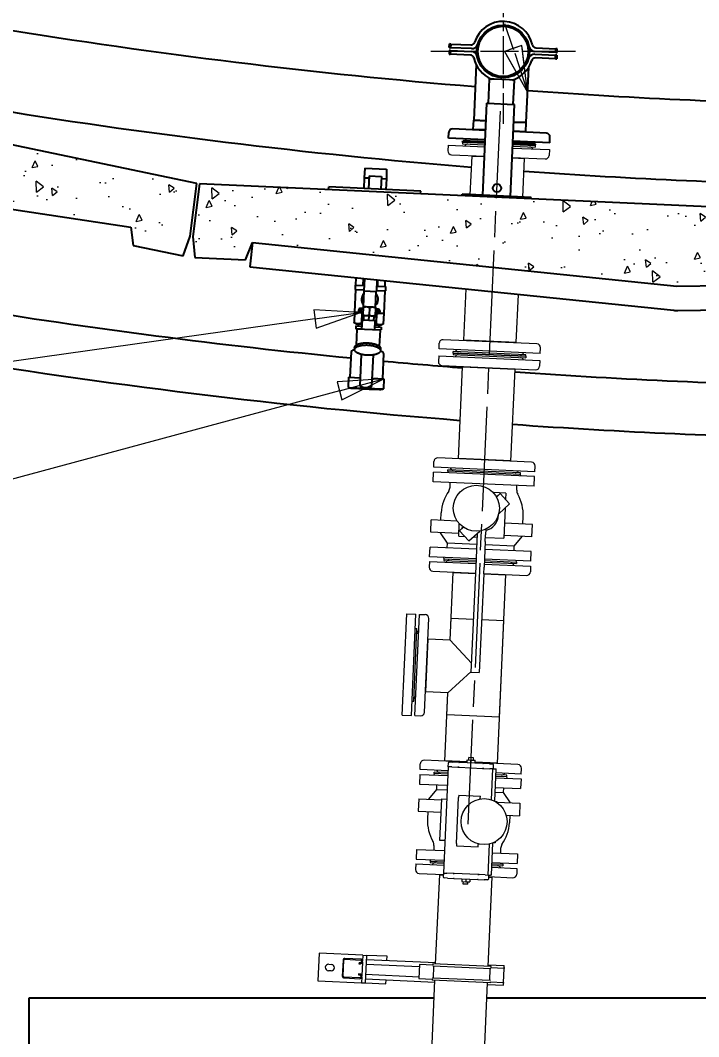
# Model space of a CAD drawing. Header units: millimetres. Extents: x -4172 to 126100, y -2 to 142133.
# Drawn here: x 84273 to 87956, y 9769 to 15286 of the extents above; entities that cross this region are included whole.
import ezdxf

# ---------------------------------------------------------------- set-up
doc = ezdxf.new("R2010")
doc.units = ezdxf.units.MM
doc.header["$LTSCALE"] = 100
doc.linetypes.add('CHAIN', pattern=[0.3543, 0.2362, -0.0295, 0.0591, -0.0295])
for name, color, linetype, lineweight in [('Center Mark', 7, 'Continuous', 18), ('Centerline', 7, 'Continuous', 18), ('Hatch', 7, 'Continuous', 18), ('Symbol', 7, 'Continuous', 18), ('Visible', 7, 'Continuous', 25)]:
    doc.layers.add(name, color=color, linetype=linetype, lineweight=lineweight)
doc.layers.add('P_Biomass (BM)', color=150, linetype='Continuous', lineweight=18, true_color=0x007fff)
doc.styles.add('Note Text', font='arial.ttf')
pattern_1 = [(95.27593, (0, 0), (295.7124, 250.5689), [40.3746, -444.1203]), (40.27593, (0, 0), (-340.2629, 231.8734), [32.2997, -355.2963]), (145.7274, (24.64, 20.88), (-44.5504, 482.4423), [34.3131, -377.4442]), (91.46013, (-76.5, 75.76), (467.5982, 345.501), [60.562, -666.1805]), (141.9116, (-37.53, 104.56), (-18.5184, 726.5064), [51.4697, -566.1666]), (36.4601, (-76.5, 75.76), (-18.5184, 726.5064), [48.4495, -532.9444]), (66.27593, (-19.5, 95.07), (380.1141, 75.7883), [40.3746, -444.1203]), (11.27593, (-19.5, 95.07), (-185.1861, 367.7638), [32.2997, -355.2963]), (116.7274, (12.2, 101.4), (194.928, 443.552), [34.3131, -377.4442]), (82.77593, (0, 0), (-122.7202, 130.75698), [0, -350.98965, 0, -360.67955, 0, -356.6421]), (52.77593, (0, 0), (-51.2008, 250.02995), [0, -205.64117, 0, -342.91473, 0, -135.92774]), (12.77593, (-84.48, -85.3), (210.84817, 195.63433), [0, -134.5819, 0, -419.8956, 0, -557.16915]), (2.77593, (-122.36, -123.54), (182.6326, 260.9809), [0, -174.9565, 0, -278.85374, 0, -395.67085])]

# ---------------------------------------------------------------- blocks, each defined once
blk = doc.blocks.new('Balloon15')
at = {"layer": 'Symbol'}
for p, q in [((862.471, 133.398), (859.928, 133.229)), ((859.928, 133.229), (860.188, 132.263)), ((860.058, 132.746), (862.471, 133.398)), ((860.188, 132.263), (862.471, 133.398)), ((860.058, 132.746), (835.667, 126.162))]:
    blk.add_line(p, q, dxfattribs=at)
at = {"layer": 'Symbol', "flags": 128}
blk.add_lwpolyline([(860.188, 132.263), (862.471, 133.398), (859.928, 133.229), (860.188, 132.263)], dxfattribs=at)
at = {"layer": 'Symbol'}
blk.add_solid([(860.188, 132.263), (862.471, 133.398), (859.928, 133.229), (860.188, 132.263)], dxfattribs=at)
blk = doc.blocks.new('Balloon16')
at = {"layer": 'Symbol'}
for p, q in [((861.201, 136.996), (858.656, 137.143)), ((858.656, 137.143), (858.795, 136.153)), ((858.726, 136.648), (861.201, 136.996)), ((858.795, 136.153), (861.201, 136.996)), ((858.726, 136.648), (805.574, 129.178))]:
    blk.add_line(p, q, dxfattribs=at)
at = {"layer": 'Symbol', "flags": 128}
blk.add_lwpolyline([(858.795, 136.153), (861.201, 136.996), (858.656, 137.143), (858.795, 136.153)], dxfattribs=at)
at = {"layer": 'Symbol'}
blk.add_solid([(858.795, 136.153), (861.201, 136.996), (858.656, 137.143), (858.795, 136.153)], dxfattribs=at)
blk = doc.blocks.new('Balloon52')
at = {"layer": 'Symbol'}
for p, q in [((868.842, 153.27), (861.863, 174.324)), ((869.485, 151.328), (869.042, 152.667)), ((869.96, 151.485), (869.306, 151.268)), ((869.485, 151.328), (869.505, 151.268)), ((869.987, 151.268), (869.96, 151.485)), ((869.069, 151.068), (870.272, 148.955)), ((869.571, 151.068), (870.272, 148.955)), ((870.272, 148.955), (870.011, 151.068))]:
    blk.add_line(p, q, dxfattribs=at)
at = {"layer": 'Symbol', "flags": 128}
blk.add_lwpolyline([(869.011, 151.17), (870.272, 148.955), (869.96, 151.485), (869.011, 151.17)], dxfattribs=at)
at = {"layer": 'Symbol'}
blk.add_circle((860.686, 177.876), 3.75, dxfattribs=at)
blk.add_solid([(869.011, 151.17), (870.272, 148.955), (869.96, 151.485), (869.011, 151.17)], dxfattribs=at)
at = {"layer": 'Symbol', "insert": (860.686, 177.897), "char_height": 2.5, "attachment_point": 5, "style": 'Note Text'}
blk.add_mtext('6', dxfattribs=at)

msp = doc.modelspace()

# ---------------------------------------------------------------- hatches: boundary and pattern name
at = {"layer": 'Hatch'}
h = msp.add_hatch(dxfattribs=at)
h.set_pattern_fill('ANSI31', color=256, scale=2540, angle=105.27618, style=0)
h.set_pattern_definition([(150.27618, (0, 0), (-157.4228, -275.7251), [])])
edge = h.paths.add_edge_path()
edge.add_ellipse((86894.15, 15116.82), major_axis=(-142.73, 6.43), ratio=1, start_angle=0, end_angle=360)
edge = h.paths.add_edge_path(flags=0)
edge.add_ellipse((86894.15, 15116.82), major_axis=(-136.24, 6.14), ratio=1, start_angle=0, end_angle=360)
h = msp.add_hatch(dxfattribs=at)
h.set_pattern_fill('AR-CONC', color=256, scale=53.832768, angle=45.27593, style=0)
h.set_pattern_definition(pattern_1)
h.paths.add_polyline_path([(81464.08, 14808.44), (81464.08, 15187.72), (85230.94, 14399.92), (85194.8, 14113.75), (85156.11, 14006.91), (84886.06, 14063.39), (84873.45, 14163.08), (82582.45, 14506.86)])
h = msp.add_hatch(dxfattribs=at)
h.set_pattern_fill('AR-CONC', color=256, scale=53.832768, angle=45.27593, style=0)
h.set_pattern_definition(pattern_1)
h.paths.add_polyline_path([(87837.76, 13843.24), (90154.23, 13871.45), (90182.67, 13775.07), (90458.29, 13762.64), (90479.33, 13874.31), (90469.09, 14162.56), (85245.82, 14398.04), (85209.69, 14111.87), (85220.6, 13998.77), (85496.22, 13986.34), (85533.21, 14079.77)])

# ---------------------------------------------------------------- linework, layer by layer
at = {"layer": 'Center Mark', "linetype": 'CHAIN', "ltscale": 8.731213}
for p, q in [((86894.15, 15509.7), (86894.15, 14723.95)), ((87287.03, 15116.82), (86501.28, 15116.82))]:
    msp.add_line(p, q, dxfattribs=at)
at = {"layer": 'Centerline', "linetype": 'CHAIN', "ltscale": 23.990969}
msp.add_line((86705.12, 10923.74), (86879.52, 14792.15), dxfattribs=at)
at = {"layer": 'P_Biomass (BM)'}
for p, q in [((86674.22, 14623.73), (86673.83, 14614.98)), ((86674.22, 14623.73), (86796.6, 14618.21)), ((86595.96, 14608.48), (86594.55, 14577.27)), ((86595.96, 14608.48), (86795.76, 14599.48)), ((86673.83, 14614.98), (86796.21, 14609.47)), ((86945.6, 14592.72), (87145.4, 14583.71)), ((86946.05, 14602.71), (87068.43, 14597.19)), ((86946.45, 14611.45), (87068.82, 14605.94)), ((87068.82, 14605.94), (87068.43, 14597.19)), ((87145.4, 14583.71), (87143.99, 14552.5)), ((86613.63, 14556.39), (86793.45, 14548.28)), ((86716.08, 14339.3), (86725.53, 14548.84)), ((86725.64, 14551.34), (86725.53, 14548.84)), ((86725.53, 14548.84), (86793.34, 14545.78)), ((86793.34, 14545.78), (86725.53, 14548.84)), ((86943.18, 14539.03), (87010.99, 14535.97)), ((87010.99, 14535.97), (86943.18, 14539.03)), ((86943.3, 14541.52), (87123.11, 14533.42)), ((87001.54, 14326.43), (87010.99, 14535.97)), ((87011.1, 14538.47), (87010.99, 14535.97)), ((86680.49, 13549.85), (86693.01, 13827.54)), ((86965.95, 13536.98), (86977.73, 13798.32)), ((86546.08, 13502.11), (86547.49, 13533.33)), ((87077.85, 13529.44), (86568.37, 13552.41)), ((86680.38, 13547.36), (86680.49, 13549.85)), ((86965.95, 13536.98), (86680.49, 13549.85)), ((86965.95, 13536.98), (86680.49, 13549.85)), ((86965.84, 13534.49), (86965.95, 13536.98)), ((86544.39, 13464.65), (86542.98, 13433.43)), ((86544.39, 13464.65), (87093.83, 13439.88)), ((87095.52, 13477.34), (86546.08, 13502.11)), ((86622.66, 13479.89), (86622.26, 13471.15)), ((86622.26, 13471.15), (87016.86, 13453.36)), ((86622.66, 13479.89), (86623.05, 13488.63)), ((87017.26, 13462.1), (86622.66, 13479.89)), ((86622.66, 13479.89), (87017.26, 13462.1)), ((87017.65, 13470.84), (86623.05, 13488.63)), ((87017.26, 13462.1), (87016.86, 13453.36)), ((87017.26, 13462.1), (87017.65, 13470.84)), ((87095.52, 13477.34), (87096.93, 13508.56)), ((86562.06, 13412.55), (87071.55, 13389.58)), ((86651.44, 12905.51), (86673.96, 13405)), ((86674.08, 13407.5), (86673.96, 13405)), ((86673.96, 13405), (86959.42, 13392.13)), ((86959.42, 13392.13), (86673.96, 13405)), ((87093.83, 13439.88), (87092.43, 13408.66)), ((86936.9, 12892.64), (86959.42, 13392.13)), ((86959.54, 13394.63), (86959.42, 13392.13)), ((87048.92, 12887.59), (86539.43, 12910.56)), ((86651.44, 12905.51), (86651.56, 12908.01)), ((86937.02, 12895.14), (86651.56, 12908.01)), ((86517.15, 12860.26), (86518.55, 12891.48)), ((87066.59, 12835.49), (86517.15, 12860.26)), ((86936.9, 12892.64), (86937.02, 12895.14)), ((87066.59, 12835.49), (87067.99, 12866.71)), ((86513.6, 12781.59), (86515.96, 12834.04)), ((87065.41, 12809.27), (86515.96, 12834.04)), ((86596.22, 12837.93), (86591.56, 12830.63)), ((86593.72, 12838.04), (86594.12, 12846.78)), ((86988.32, 12820.25), (86593.72, 12838.04)), ((86988.72, 12828.99), (86594.12, 12846.78)), ((86985.82, 12820.36), (86989.81, 12812.67)), ((86988.32, 12820.25), (86988.72, 12828.99)), ((87063.04, 12756.82), (87065.41, 12809.27)), ((87063.04, 12756.82), (86513.6, 12781.59)), ((86606.13, 12752.39), (86607.25, 12777.37)), ((86968.26, 12736.07), (86969.39, 12761.04)), ((86663.9, 12729.34), (86663.95, 12730.39)), ((86665, 12730.34), (86663.95, 12730.39)), ((86908.7, 12719.36), (86840.54, 12722.43)), ((86878.89, 12717.52), (86857.96, 12698.4)), ((86929.48, 12662.16), (86878.89, 12717.52)), ((86908.7, 12719.36), (86907.22, 12686.52)), ((86870.22, 12608), (86929.48, 12662.16)), ((86905.11, 12639.89), (86897.66, 12474.61)), ((86556.7, 12571.94), (86558.53, 12612.52)), ((87001.25, 12551.89), (87003.08, 12592.48)), ((86501.21, 12506.87), (86504.25, 12574.3)), ((86644.94, 12567.96), (86504.25, 12574.3)), ((86652.91, 12485.64), (86655.98, 12553.8)), ((86678.35, 12534.28), (86657.42, 12515.16)), ((86799.76, 12523.44), (86798.36, 12492.31)), ((87053.7, 12549.53), (86901.35, 12556.4)), ((87050.66, 12482.1), (87053.7, 12549.53)), ((86653.56, 12500), (86501.21, 12506.87)), ((86592.39, 12447.7), (86553.66, 12504.5)), ((86652.91, 12485.64), (86685.75, 12484.16)), ((86657.42, 12515.16), (86708.01, 12459.79)), ((86708.01, 12459.79), (86767.28, 12513.94)), ((86732.38, 12482.06), (86752.81, 12481.14)), ((86753.41, 12494.33), (86751.81, 12459.01)), ((86753.73, 12501.57), (86753.41, 12494.33)), ((86796.77, 12456.99), (86798.36, 12492.31)), ((86797.76, 12479.11), (86897.66, 12474.61)), ((87050.66, 12482.1), (86898.31, 12488.97)), ((86954.52, 12431.38), (86998.21, 12484.46)), ((86495.25, 12374.5), (86497.61, 12426.95)), ((86749.85, 12415.58), (86497.61, 12426.95)), ((86591.27, 12422.73), (86592.39, 12447.7)), ((86750.98, 12440.55), (86592.39, 12447.7)), ((86751.81, 12459.01), (86745.53, 12319.7)), ((86796.77, 12456.99), (86790.49, 12317.67)), ((87047.05, 12402.18), (86794.81, 12413.55)), ((86954.52, 12431.38), (86795.93, 12438.53)), ((86953.4, 12406.4), (86954.52, 12431.38)), ((86747.49, 12363.13), (86495.25, 12374.5)), ((86574.83, 12363.41), (86570.84, 12371.1)), ((86572.33, 12363.52), (86571.94, 12354.78)), ((86572.33, 12363.52), (86747.15, 12355.64)), ((87044.69, 12349.73), (86792.44, 12361.11)), ((87044.69, 12349.73), (87047.05, 12402.18)), ((86494.06, 12348.28), (86492.66, 12317.06)), ((86494.06, 12348.28), (86746.31, 12336.91)), ((86571.94, 12354.78), (86746.76, 12346.9)), ((86745.53, 12319.7), (86743.94, 12284.38)), ((86788.89, 12282.35), (86790.49, 12317.67)), ((86791.26, 12334.88), (87043.51, 12323.51)), ((86791.71, 12344.87), (86966.54, 12336.99)), ((86792.11, 12353.61), (86966.93, 12345.73)), ((86964.43, 12345.84), (86969.1, 12353.14)), ((86966.93, 12345.73), (86966.54, 12336.99)), ((87043.51, 12323.51), (87042.1, 12292.29)), ((86511.74, 12296.18), (86744, 12285.71)), ((86607.1, 11921.88), (86623.75, 12291.13)), ((86623.75, 12291.13), (86623.63, 12288.63)), ((86623.63, 12288.63), (86743.89, 12283.21)), ((86743.94, 12284.38), (86719.76, 11748.13)), ((86788.89, 12282.35), (86764.72, 11746.1)), ((86788.84, 12281.19), (86909.09, 12275.77)), ((86788.95, 12283.68), (87021.22, 12273.21)), ((86862.93, 11251.81), (86909.21, 12278.26)), ((86909.21, 12278.26), (86909.09, 12275.77)), ((86346.4, 11515.34), (86371.17, 12064.78)), ((86371.17, 12064.78), (86421.12, 12062.53)), ((86396.35, 11513.08), (86421.12, 12062.53)), ((86415.08, 11512.24), (86439.85, 12061.68)), ((86439.85, 12061.68), (86471.07, 12060.27)), ((86467.18, 11529.91), (86490.15, 12039.39)), ((86607.1, 11921.88), (86612.49, 12041.39)), ((86612.49, 12041.39), (86732.74, 12035.96)), ((86777.7, 12033.94), (86897.95, 12028.52)), ((86874.3, 11504.05), (86897.95, 12028.52)), ((86408.58, 11590.11), (86426.37, 11984.71)), ((86417.63, 11985.1), (86426.37, 11984.71)), ((86474.73, 11641.81), (86487.6, 11927.27)), ((86474.73, 11641.81), (86487.6, 11927.27)), ((86485.1, 11927.38), (86487.6, 11927.27)), ((86607.1, 11921.88), (86487.6, 11927.27)), ((86721.93, 11796.21), (86607.1, 11921.88)), ((86594.23, 11636.42), (86719.91, 11751.25)), ((86719.76, 11748.13), (86764.72, 11746.1)), ((86472.23, 11641.92), (86474.73, 11641.81)), ((86594.23, 11636.42), (86474.73, 11641.81)), ((86399.84, 11590.5), (86408.58, 11590.11)), ((86577.47, 11264.67), (86594.23, 11636.42)), ((86588.84, 11516.92), (86594.23, 11636.42)), ((86346.4, 11515.34), (86396.35, 11513.08)), ((86415.08, 11512.24), (86446.3, 11510.83)), ((86874.3, 11504.05), (86588.84, 11516.92)), ((86698.47, 11259.22), (86465.46, 11269.72)), ((86577.47, 11264.67), (86577.59, 11267.17)), ((86698.59, 11261.72), (86577.59, 11267.17)), ((86596.49, 11234.16), (86597.46, 11255.64)), ((86602.68, 11260.41), (86620.68, 11259.6)), ((86653.73, 11258.11), (86620.68, 11259.6)), ((86653.73, 11258.11), (86655.95, 11258.01)), ((86784.17, 11252.23), (86655.95, 11258.01)), ((86698.33, 11256.1), (86699.03, 11271.58)), ((86699.03, 11271.58), (86720.76, 11270.6)), ((86708.27, 11271.16), (86708.87, 11284.4)), ((86733.84, 11283.28), (86708.87, 11284.4)), ((86720.06, 11255.12), (86720.76, 11270.6)), ((86720.76, 11270.6), (86742.49, 11269.62)), ((86733.25, 11270.04), (86733.84, 11283.28)), ((86741.79, 11254.14), (86742.49, 11269.62)), ((86974.94, 11246.76), (86741.93, 11257.26)), ((86863.05, 11254.3), (86742.04, 11259.76)), ((86862.93, 11251.81), (86863.05, 11254.3)), ((86443.17, 11219.43), (86444.58, 11250.64)), ((86595.52, 11212.56), (86443.17, 11219.43)), ((86519.75, 11197.21), (86520.14, 11205.95)), ((86595.07, 11202.57), (86520.14, 11205.95)), ((86596.49, 11234.16), (86570.51, 10657.75)), ((86615.05, 11233.33), (86596.49, 11234.16)), ((86615.05, 11233.33), (86596.49, 11234.16)), ((86615.05, 11233.33), (86648.1, 11231.84)), ((86615.05, 11233.33), (86648.1, 11231.84)), ((86648.1, 11231.84), (86654.76, 11231.53)), ((86654.76, 11231.53), (86648.1, 11231.84)), ((86654.76, 11231.53), (86782.98, 11225.75)), ((86654.76, 11231.53), (86782.98, 11225.75)), ((86782.98, 11225.75), (86789.64, 11225.45)), ((86789.64, 11225.45), (86782.98, 11225.75)), ((86784.17, 11252.23), (86786.39, 11252.13)), ((86819.44, 11250.64), (86786.39, 11252.13)), ((86789.64, 11225.45), (86822.69, 11223.96)), ((86789.64, 11225.45), (86822.69, 11223.96)), ((86819.44, 11250.64), (86837.44, 11249.83)), ((86838.71, 11223.24), (86822.69, 11223.96)), ((86838.71, 11223.24), (86822.69, 11223.96)), ((86831.12, 11054.96), (86838.71, 11223.24)), ((86838.71, 11223.24), (86851.67, 11222.66)), ((86841.24, 11223.13), (86842.21, 11244.61)), ((86848.35, 11047.63), (86856.23, 11222.45)), ((86851.67, 11222.66), (86856.23, 11222.45)), ((86992.62, 11194.66), (86855.25, 11200.85)), ((86992.62, 11194.66), (86994.02, 11225.87)), ((86441.99, 11193.2), (86439.63, 11140.76)), ((86441.99, 11193.2), (86594.34, 11186.34)), ((86522.25, 11197.09), (86517.58, 11189.8)), ((86594.67, 11193.83), (86519.75, 11197.21)), ((86854.07, 11174.63), (86991.43, 11168.43)), ((86914.35, 11179.42), (86854.41, 11182.12)), ((86914.74, 11188.16), (86854.8, 11190.86)), ((86911.85, 11179.53), (86915.84, 11171.84)), ((86914.35, 11179.42), (86914.74, 11188.16)), ((86991.43, 11168.43), (86989.07, 11115.99)), ((86439.63, 11140.76), (86591.97, 11133.89)), ((86532.16, 11111.56), (86488.47, 11058.47)), ((86533.28, 11136.53), (86532.16, 11111.56)), ((86532.16, 11111.56), (86590.85, 11108.91)), ((86850.58, 11097.2), (86894.29, 11095.23)), ((86851.71, 11122.18), (86989.07, 11115.99)), ((86895.41, 11120.21), (86894.29, 11095.23)), ((86894.29, 11095.23), (86933.02, 11038.43)), ((86436.02, 11060.84), (86432.98, 10993.41)), ((86436.02, 11060.84), (86560.9, 11055.21)), ((86550.96, 10834.81), (86561.09, 11059.58)), ((86561.09, 11059.58), (86588.57, 11058.34)), ((86641.56, 10818.21), (86652.81, 11067.96)), ((86653.38, 11080.44), (86652.81, 11067.96)), ((86653.38, 11080.44), (86770.76, 11075.15)), ((86770.2, 11062.66), (86770.07, 11059.85)), ((86770.2, 11062.66), (86770.76, 11075.15)), ((86850.41, 11046.54), (86860.79, 11046.07)), ((86860.79, 11046.07), (86860.54, 11040.42)), ((86860.59, 11041.7), (86985.47, 11036.07)), ((86985.47, 11036.07), (86982.43, 10968.64)), ((86432.98, 10993.41), (86557.86, 10987.78)), ((86485.43, 10991.04), (86483.6, 10950.46)), ((86910.84, 10971.86), (86982.43, 10968.64)), ((86929.98, 10971), (86928.15, 10930.42)), ((86578.43, 10833.57), (86550.96, 10834.81)), ((86641.56, 10818.21), (86640.99, 10805.72)), ((86758.37, 10800.43), (86758.94, 10812.92)), ((86759.06, 10815.73), (86758.94, 10812.92)), ((86812.73, 10646.83), (86820.31, 10815.11)), ((86830.24, 10646.04), (86838.12, 10820.86)), ((86850.66, 10821.3), (86840.28, 10821.76)), ((86850.91, 10826.94), (86850.66, 10821.3)), ((86423.64, 10786.12), (86421.27, 10733.67)), ((86423.64, 10786.12), (86575.98, 10779.25)), ((86518.42, 10806.87), (86517.29, 10781.89)), ((86640.99, 10805.72), (86758.37, 10800.43)), ((86835.72, 10767.54), (86973.08, 10761.35)), ((86880.55, 10790.54), (86879.43, 10765.57)), ((86973.08, 10761.35), (86970.72, 10708.9)), ((86420.09, 10707.45), (86418.68, 10676.23)), ((86420.09, 10707.45), (86572.44, 10700.58)), ((86421.27, 10733.67), (86573.62, 10726.8)), ((86500.86, 10722.57), (86496.87, 10730.26)), ((86498.36, 10722.69), (86497.96, 10713.95)), ((86497.96, 10713.95), (86572.89, 10710.57)), ((86498.36, 10722.69), (86573.28, 10719.31)), ((86833.02, 10707.6), (86892.96, 10704.9)), ((86833.36, 10715.09), (86970.72, 10708.9)), ((86890.46, 10705.01), (86895.12, 10712.31)), ((86892.96, 10704.9), (86892.56, 10696.16)), ((86437.76, 10655.35), (86570.13, 10649.38)), ((86527.82, 10163.29), (86549.78, 10650.3)), ((86549.78, 10650.3), (86549.66, 10647.8)), ((86549.66, 10647.8), (86570.02, 10646.88)), ((86570.51, 10657.75), (86569.54, 10636.27)), ((86570.51, 10657.75), (86589.06, 10656.91)), ((86570.51, 10657.75), (86589.06, 10656.91)), ((86622.11, 10655.42), (86589.06, 10656.91)), ((86622.11, 10655.42), (86589.06, 10656.91)), ((86628.77, 10655.12), (86622.11, 10655.42)), ((86622.11, 10655.42), (86628.77, 10655.12)), ((86756.99, 10649.34), (86628.77, 10655.12)), ((86756.99, 10649.34), (86628.77, 10655.12)), ((86763.65, 10649.04), (86756.99, 10649.34)), ((86756.99, 10649.34), (86763.65, 10649.04)), ((86796.7, 10647.55), (86763.65, 10649.04)), ((86796.7, 10647.55), (86763.65, 10649.04)), ((86796.7, 10647.55), (86812.73, 10646.83)), ((86796.7, 10647.55), (86812.73, 10646.83)), ((86812.73, 10646.83), (86825.68, 10646.24)), ((86815.26, 10646.71), (86814.29, 10625.23)), ((86832.17, 10688.87), (86969.53, 10682.68)), ((86832.62, 10698.86), (86892.56, 10696.16)), ((86969.53, 10682.68), (86968.13, 10651.46)), ((86592.31, 10630.24), (86574.31, 10631.05)), ((86592.31, 10630.24), (86625.36, 10628.75)), ((86627.58, 10628.65), (86625.36, 10628.75)), ((86627.58, 10628.65), (86755.8, 10622.87)), ((86669.96, 10626.74), (86669.26, 10611.25)), ((86669.26, 10611.25), (86690.99, 10610.27)), ((86677.91, 10597.6), (86678.5, 10610.84)), ((86702.88, 10596.47), (86677.91, 10597.6)), ((86691.69, 10625.76), (86690.99, 10610.27)), ((86690.99, 10610.27), (86712.72, 10609.29)), ((86702.88, 10596.47), (86703.48, 10609.71)), ((86713.42, 10624.78), (86712.72, 10609.29)), ((86758.02, 10622.77), (86755.8, 10622.87)), ((86758.02, 10622.77), (86791.07, 10621.28)), ((86809.07, 10620.47), (86791.07, 10621.28)), ((86813.28, 10150.42), (86835.24, 10637.43)), ((86814.77, 10635.85), (86835.12, 10634.93)), ((86814.88, 10638.35), (86947.25, 10632.38)), ((86830.24, 10646.04), (86825.68, 10646.24)), ((86835.24, 10637.43), (86835.12, 10634.93)), ((85894.59, 10222.5), (85887.84, 10072.65)), ((86132.48, 10211.77), (85894.59, 10222.5)), ((86132.48, 10211.77), (86131.04, 10179.93)), ((86132.48, 10211.77), (86152.46, 10210.87)), ((86152.46, 10210.87), (86145.7, 10061.02)), ((86264.22, 10205.83), (86152.46, 10210.87)), ((86263.23, 10183.98), (86264.22, 10205.83)), ((85946.95, 10162.58), (85961.93, 10161.9)), ((86024.9, 10184.71), (86021.02, 10098.55)), ((86026.01, 10098.33), (86029.89, 10184.49)), ((86035.11, 10189.26), (86121.28, 10185.37)), ((86121.5, 10190.37), (86035.34, 10194.25)), ((86111.85, 10170.53), (86111.62, 10165.54)), ((86111.62, 10165.54), (86120.37, 10165.14)), ((86120.59, 10170.14), (86111.85, 10170.53)), ((86126.05, 10180.15), (86125.81, 10174.91)), ((86130.81, 10174.68), (86127.39, 10099.01)), ((86130.81, 10174.68), (86131.04, 10179.93)), ((86150.33, 10163.79), (86440.04, 10150.73)), ((86151.47, 10189.02), (86528.21, 10172.03)), ((86440.5, 10160.97), (86437.07, 10084.8)), ((86512.28, 10157.74), (86440.5, 10160.97)), ((86512.27, 10163.99), (86511.99, 10157.75)), ((86827.98, 10137.25), (86511.99, 10151.49)), ((86828.83, 10149.72), (86512.27, 10163.99)), ((86517.01, 10151.27), (86514.14, 10087.58)), ((86813.67, 10159.16), (86900.71, 10155.24)), ((86900.26, 10145.25), (86900.71, 10155.24)), ((85960.36, 10126.94), (85945.37, 10127.61)), ((86109.11, 10109.85), (86108.89, 10104.85)), ((86108.89, 10104.85), (86117.63, 10104.46)), ((86117.85, 10109.45), (86109.11, 10109.85)), ((86122.4, 10099.24), (86122.16, 10093.99)), ((86127.16, 10093.77), (86127.39, 10099.01)), ((86147.82, 10108.1), (86437.53, 10095.04)), ((86822.97, 10137.47), (86820.09, 10073.79)), ((86900.04, 10140.26), (86828.26, 10143.49)), ((86828.54, 10143.48), (86828.83, 10149.72)), ((86896.6, 10064.08), (86900.04, 10140.26)), ((86900.26, 10145.25), (86900.04, 10140.26)), ((85887.84, 10072.65), (86125.72, 10061.92)), ((86030.55, 10088.11), (86116.72, 10084.23)), ((86116.94, 10089.22), (86030.78, 10093.11)), ((86127.16, 10093.77), (86125.72, 10061.92)), ((86125.72, 10061.92), (86145.7, 10061.02)), ((86145.7, 10061.02), (86257.46, 10055.98)), ((86146.69, 10082.88), (86523.43, 10065.89)), ((86257.46, 10055.98), (86258.45, 10077.84)), ((86437.07, 10084.8), (86508.84, 10081.56)), ((86497.05, 9480.73), (86523.82, 10074.63)), ((86508.56, 10081.58), (86508.28, 10075.33)), ((86824.83, 10061.06), (86508.28, 10075.33)), ((86825.11, 10073.56), (86509.12, 10087.81)), ((86782.8, 9474.29), (86809.28, 10061.76)), ((86808.89, 10053.02), (86895.93, 10049.1)), ((86824.83, 10067.32), (86896.6, 10064.08)), ((86824.83, 10061.06), (86825.11, 10067.31)), ((86895.93, 10049.1), (86896.38, 10059.09)), ((86896.6, 10064.08), (86896.38, 10059.09))]:
    msp.add_line(p, q, dxfattribs=at)
for centre in [(86748.76, 12637.57), (86790.91, 10936.6)]:
    msp.add_circle(centre, 125, dxfattribs=at)
for centre, radius, start, end in [((86614.53, 14576.37), 20, 177.41874, 267.41874), ((86701.76, 14596.21), 17.5, 87.41874, 152.04181), ((87038.92, 14581.01), 17.5, 22.79568, 87.41874), ((87124.01, 14553.4), 20, 267.41874, 357.41874), ((86567.47, 13532.43), 20, 87.41874, 177.41874), ((87076.95, 13509.46), 20, 357.41874, 87.41874), ((86650.2, 13452.37), 17.5, 87.41874, 152.04181), ((86652.56, 13504.82), 17.5, 202.79568, 267.41874), ((86989.72, 13489.62), 17.5, 267.41874, 332.04181), ((86562.96, 13432.53), 20, 177.41874, 267.41874), ((86987.35, 13437.17), 17.5, 22.79568, 87.41874), ((87072.45, 13409.56), 20, 267.41874, 357.41874), ((86538.53, 12890.58), 20, 87.41874, 177.41874), ((86623.63, 12862.97), 17.5, 202.79568, 267.41874), ((87048.01, 12867.61), 20, 357.41874, 87.41874), ((86960.78, 12847.77), 17.5, 267.41874, 332.04181), ((86564.06, 12754.29), 42.11, 324.99528, 357.41874), ((86780.8, 12602.5), 222.5, 144.99528, 177.41874), ((86874.93, 12688.5), 20, 112.05461, 149.14708), ((87010.32, 12734.17), 42.11, 177.41874, 209.84221), ((86780.8, 12602.5), 222.5, 357.41874, 29.84221), ((86780.8, 12602.5), 87.5, 282.31934, 359.00845), ((86686.68, 12516.49), 20, 115.69041, 152.78288), ((86512.64, 12316.16), 20, 177.41874, 267.41874), ((86599.87, 12336), 17.5, 87.41874, 152.04181), ((86937.03, 12320.8), 17.5, 22.79568, 87.41874), ((87022.12, 12293.19), 20, 267.41874, 357.41874), ((86470.17, 12040.29), 20, 357.41874, 87.41874), ((86442.56, 11955.2), 17.5, 112.79568, 177.41874), ((86427.36, 11618.04), 17.5, 177.41874, 242.04181), ((86447.2, 11530.81), 20, 267.41874, 357.41874), ((86464.56, 11249.74), 20, 87.41874, 177.41874), ((86602.46, 11255.41), 5, 87.41874, 177.41874), ((86549.65, 11222.13), 17.5, 202.79568, 267.41874), ((86837.22, 11244.83), 5, 357.41874, 87.41874), ((86886.81, 11206.93), 17.5, 267.41874, 332.04181), ((86974.04, 11226.78), 20, 357.41874, 87.41874), ((86705.88, 10940.44), 222.5, 177.41874, 209.84221), ((86705.88, 10940.44), 222.5, 324.99528, 357.41874), ((86476.36, 10808.77), 42.11, 357.41874, 29.84221), ((86922.62, 10788.65), 42.11, 144.99528, 177.41874), ((86525.9, 10695.17), 17.5, 87.41874, 152.04181), ((86438.66, 10675.33), 20, 177.41874, 267.41874), ((86863.05, 10679.97), 17.5, 22.79568, 87.41874), ((86948.15, 10652.36), 20, 267.41874, 357.41874), ((86574.53, 10636.04), 5, 177.41874, 267.41874), ((86809.29, 10625.46), 5, 267.41874, 357.41874), ((85946.16, 10145.1), 17.5, 87.41874, 267.41874), ((85961.15, 10144.42), 17.5, 267.41874, 87.41874), ((86034.89, 10184.26), 10, 87.41874, 177.41874), ((86034.89, 10184.26), 5, 87.41874, 177.41874), ((86120.82, 10175.13), 10, 267.41874, 357.41874), ((86120.82, 10175.13), 5, 267.41874, 357.41874), ((86121.05, 10180.38), 5, 357.41874, 87.41874), ((86121.05, 10180.38), 10, 357.41874, 87.41874), ((86031, 10098.1), 10, 177.41874, 267.41874), ((86031, 10098.1), 5, 177.41874, 267.41874), ((86117.4, 10099.46), 5, 357.41874, 87.41874), ((86117.4, 10099.46), 10, 357.41874, 87.41874), ((86117.17, 10094.22), 10, 267.41874, 357.41874), ((86117.17, 10094.22), 5, 267.41874, 357.41874)]:
    msp.add_arc(centre, radius, start, end, dxfattribs=at)
at = {"layer": 'Visible'}
for p, q in [((85230.94, 14399.92), (81464.08, 15187.72)), ((86601.44, 15122.51), (86600.54, 15102.53)), ((86608.18, 15122.21), (86601.44, 15122.51)), ((86602.11, 15137.49), (86603.01, 15157.47)), ((86602.11, 15137.49), (86608.86, 15137.19)), ((86609.76, 15157.17), (86603.01, 15157.47)), ((86608.18, 15122.21), (86607.28, 15102.23)), ((86608.18, 15122.21), (86721.27, 15117.11)), ((86609.76, 15157.17), (86608.86, 15137.19)), ((86721.94, 15132.09), (86608.86, 15137.19)), ((86609.76, 15157.17), (86718.97, 15152.25)), ((86751.42, 15123.26), (86750.33, 15099.06)), ((87180.13, 15111.44), (87067.04, 15116.53)), ((87071.81, 15136.34), (87181.03, 15131.42)), ((87180.13, 15111.44), (87181.03, 15131.42)), ((87187.77, 15131.11), (87181.03, 15131.42)), ((87186.87, 15111.13), (87187.77, 15131.11)), ((86600.54, 15102.53), (86607.28, 15102.23)), ((86716.5, 15097.3), (86607.28, 15102.23)), ((87035.79, 15086.19), (87036.88, 15110.39)), ((87066.36, 15101.55), (87179.45, 15096.45)), ((87178.55, 15076.47), (87069.34, 15081.4)), ((87178.55, 15076.47), (87179.45, 15096.45)), ((87178.55, 15076.47), (87185.3, 15076.17)), ((87186.2, 15096.15), (87179.45, 15096.45)), ((87180.13, 15111.44), (87186.87, 15111.13)), ((87186.2, 15096.15), (87185.3, 15076.17)), ((86747.9, 15045.14), (86734.31, 14743.64)), ((87019.77, 14730.77), (87033.36, 15032.27)), ((86815.15, 14835.34), (86821.09, 14967.11)), ((86844.81, 14966.04), (86821.09, 14967.11)), ((86929.73, 14962.21), (86844.81, 14966.04)), ((86953.45, 14961.14), (86929.73, 14962.21)), ((86953.45, 14961.14), (86947.51, 14829.38)), ((86783.89, 14336.24), (86806.41, 14835.74)), ((86811.4, 14835.51), (86806.41, 14835.74)), ((86811.4, 14835.51), (86951.26, 14829.21)), ((86933.74, 14329.49), (86956.25, 14828.98)), ((86956.25, 14828.98), (86951.26, 14829.21)), ((86732.06, 14693.69), (86734.31, 14743.64)), ((86802.12, 14740.58), (86734.31, 14743.64)), ((86734.31, 14743.64), (86802.12, 14740.58)), ((87019.77, 14730.77), (86951.96, 14733.83)), ((86951.96, 14733.83), (87019.77, 14730.77)), ((87017.52, 14680.82), (87019.77, 14730.77)), ((86597.65, 14645.95), (86599.05, 14677.16)), ((86799.75, 14688.14), (86619.94, 14696.24)), ((86731.95, 14691.19), (86732.06, 14693.69)), ((86799.87, 14690.63), (86732.06, 14693.69)), ((86732.06, 14693.69), (86799.87, 14690.63)), ((87129.42, 14673.28), (86949.6, 14681.38)), ((87017.52, 14680.82), (86949.71, 14683.88)), ((86949.71, 14683.88), (87017.52, 14680.82)), ((87017.41, 14678.32), (87017.52, 14680.82)), ((86797.44, 14636.94), (86597.65, 14645.95)), ((86674.22, 14623.73), (86674.62, 14632.47)), ((86796.6, 14618.21), (86674.22, 14623.73)), ((86796.99, 14626.95), (86674.62, 14632.47)), ((87069.22, 14614.68), (86946.84, 14620.19)), ((87147.09, 14621.18), (86947.29, 14630.18)), ((87147.09, 14621.18), (87148.5, 14652.39)), ((87068.82, 14605.94), (86946.45, 14611.45)), ((87068.82, 14605.94), (87069.22, 14614.68)), ((82582.45, 14506.86), (84873.45, 14163.08)), ((86143.57, 14482.69), (86139.64, 14431.19)), ((86143.57, 14482.69), (86260.98, 14477.4)), ((86260.98, 14477.4), (86260.26, 14425.75)), ((85194.8, 14113.75), (85230.94, 14399.92)), ((85245.82, 14398.04), (85209.69, 14111.87)), ((90469.09, 14162.56), (85245.82, 14398.04)), ((86139.64, 14431.19), (86137.01, 14372.88)), ((86139.64, 14431.19), (86166.36, 14429.98)), ((86166.88, 14441.6), (86163.73, 14371.67)), ((86166.88, 14441.6), (86234.06, 14438.57)), ((86234.06, 14438.57), (86230.91, 14368.64)), ((86233.54, 14426.95), (86260.26, 14425.75)), ((86260.26, 14425.75), (86257.63, 14367.44)), ((85946.9, 14366.43), (85947.57, 14381.42)), ((86447.07, 14358.9), (85947.57, 14381.42)), ((86446.39, 14343.91), (86447.07, 14358.9)), ((86671.16, 14333.78), (86671.5, 14341.31)), ((87046.12, 14324.42), (86671.5, 14341.31)), ((87045.78, 14316.89), (87046.12, 14324.42)), ((84873.45, 14163.08), (84886.06, 14063.39)), ((85156.11, 14006.91), (85194.8, 14113.75)), ((85209.69, 14111.87), (85220.6, 13998.77)), ((85496.22, 13986.34), (85533.21, 14079.77)), ((85533.21, 14079.77), (85519.69, 13947.96)), ((85533.21, 14079.77), (87837.76, 13843.24)), ((84886.06, 14063.39), (85156.11, 14006.91)), ((85220.6, 13998.77), (85496.22, 13986.34)), ((85519.69, 13947.96), (87821.38, 13711.73)), ((86091.22, 13848.54), (86090.15, 13824.81)), ((86091.22, 13848.54), (86140.05, 13846.34)), ((86094.33, 13848.4), (86096.15, 13888.8)), ((86133.99, 13846.61), (86135.7, 13884.74)), ((86141.75, 13884.12), (86138.73, 13817.23)), ((86208.76, 13877.24), (86205.92, 13814.21)), ((86213.29, 13843.03), (86214.8, 13876.62)), ((86252.94, 13841.25), (86254.35, 13872.56)), ((87837.76, 13843.24), (90154.23, 13871.45)), ((86092.65, 13824.7), (86087.08, 13701.07)), ((86090.15, 13824.81), (86138.98, 13822.61)), ((86135.41, 13732.3), (86139.23, 13817.21)), ((86138.73, 13817.23), (86205.92, 13814.21)), ((86201.59, 13729.31), (86205.42, 13814.23)), ((86206.16, 13819.58), (86254.98, 13817.38)), ((86207.23, 13843.31), (86256.05, 13841.11)), ((86252.49, 13817.49), (86246.91, 13693.87)), ((86256.05, 13841.11), (86254.98, 13817.38)), ((87842.23, 13710.79), (90059.37, 13737.78)), ((86087.69, 13701.05), (86085.15, 13644.74)), ((86119.54, 13699.61), (86087.08, 13701.07)), ((86119.54, 13699.61), (86133.28, 13698.99)), ((86134.29, 13721.47), (86120.56, 13722.09)), ((86127.34, 13699.26), (86124.8, 13642.96)), ((86145.83, 13681.78), (86132.53, 13682.38)), ((86134.56, 13727.36), (86132.75, 13687.34)), ((86133.58, 13677.81), (86133.78, 13682.32)), ((86134.78, 13732.33), (86148.08, 13731.73)), ((86137.65, 13657.12), (86138.77, 13682.1)), ((86152.95, 13681.46), (86145.83, 13681.78)), ((86148.08, 13731.73), (86155.2, 13731.41)), ((86179.54, 13680.26), (86152.95, 13681.46)), ((86155.2, 13731.41), (86181.8, 13730.21)), ((86165.12, 13655.88), (86166.25, 13680.86)), ((86168.27, 13725.84), (86166.47, 13685.82)), ((86186.66, 13679.94), (86179.54, 13680.26)), ((86181.8, 13730.21), (86188.92, 13729.89)), ((86188.92, 13729.89), (86202.21, 13729.29)), ((86201.99, 13724.32), (86200.19, 13684.3)), ((86200.71, 13695.95), (86214.45, 13695.33)), ((86215.46, 13717.81), (86201.72, 13718.43)), ((86206.65, 13695.68), (86204.11, 13639.38)), ((86246.91, 13693.87), (86214.45, 13695.33)), ((86246.3, 13693.9), (86243.76, 13637.59)), ((86095.5, 13638.13), (86085.15, 13644.74)), ((86095, 13626.94), (86094.32, 13611.96)), ((86095, 13626.94), (86128.46, 13625.43)), ((86095.5, 13638.13), (86104.7, 13637.72)), ((86107.04, 13634.93), (86104.49, 13637.72)), ((86104.7, 13637.72), (86128.97, 13636.62)), ((86127.71, 13608.77), (86129.91, 13657.47)), ((86200.33, 13654.3), (86129.91, 13657.47)), ((86138.45, 13674.93), (86137.2, 13674.99)), ((86199.96, 13679.34), (86186.66, 13679.94)), ((86192.59, 13654.64), (86193.72, 13679.62)), ((86194.64, 13672.4), (86193.39, 13672.45)), ((86198.14, 13605.59), (86200.33, 13654.3)), ((86198.51, 13674.88), (86198.71, 13679.39)), ((86199.39, 13633.45), (86223.66, 13632.35)), ((86221.08, 13629.79), (86223.87, 13632.34)), ((86223.66, 13632.35), (86232.86, 13631.94)), ((86232.86, 13631.94), (86243.76, 13637.59)), ((86094.32, 13611.96), (86127.79, 13610.45)), ((86099.86, 13610.03), (86095.92, 13522.57)), ((86225.99, 13604.34), (86099.86, 13610.03)), ((86105.56, 13611.45), (86105.48, 13609.77)), ((86109.16, 13609.61), (86109.24, 13611.28)), ((86198.21, 13607.27), (86231.68, 13605.76)), ((86198.89, 13622.26), (86232.36, 13620.75)), ((86216.76, 13606.44), (86216.69, 13604.76)), ((86220.37, 13604.59), (86220.44, 13606.27)), ((86225.99, 13604.34), (86222.04, 13516.88)), ((86232.36, 13620.75), (86231.68, 13605.76)), ((86069.84, 13485.86), (86062.42, 13348.1)), ((86087.33, 13498.16), (86078.65, 13496.24)), ((86087.87, 13510.46), (86087.34, 13498.85)), ((86117.93, 13303.01), (86125.56, 13472.21)), ((86187.99, 13469.39), (86180.37, 13300.19)), ((86228.4, 13491.8), (86236.87, 13489.11)), ((86228.97, 13504.1), (86228.45, 13492.49)), ((86244.72, 13477.98), (86239.71, 13340.11)), ((86054.98, 13348.43), (86052.51, 13293.58)), ((86054.98, 13348.43), (86119.85, 13345.51)), ((86182.28, 13342.69), (86247.15, 13339.77)), ((86247.15, 13339.77), (86244.67, 13284.92)), ((86052.51, 13293.58), (86244.67, 13284.92)), ((86073.54, 13288.94), (86223.31, 13282.19)), ((84320, 9980.54), (86519.58, 9980.54)), ((84320, 9455.54), (84320, 9980.54)), ((86805.62, 9980.54), (88573.29, 9980.54))]:
    msp.add_line(p, q, dxfattribs=at)
for centre, radius in [((86894.15, 15116.82), 142.88), ((86894.15, 15116.82), 136.38), ((86860.73, 14375.32), 22.5), ((86120.05, 13710.85), 6.38), ((86214.95, 13706.57), 6.38)]:
    msp.add_circle(centre, radius, dxfattribs=at)
for centre, radius, start, end in [((89320, 46722.08), 31900, 260.670627, 265.36558), ((86894.15, 15116.82), 162.88, 12.47339, 162.36409), ((86719.87, 15172.23), 20, 267.41874, 342.36409), ((86719.69, 15082.14), 35, 11.24225, 87.41874), ((86723.52, 15167.06), 35, 267.41874, 343.59524), ((87068.62, 15151.5), 35, 191.24225, 267.41874), ((87072.71, 15156.32), 20, 192.47339, 267.41874), ((86715.6, 15077.32), 20, 12.47339, 87.41874), ((86894.15, 15116.82), 162.88, 192.47339, 247.21516), ((86894.15, 15116.82), 162.88, 287.62233, 342.36409), ((87064.79, 15066.58), 35, 87.41874, 163.59524), ((87068.43, 15061.42), 20, 87.41874, 162.36409), ((89320, 46722.08), 31900, 265.879071, 269.051176), ((89320, 46722.08), 32337.5, 260.637009, 265.393369), ((86619.03, 14676.26), 20, 87.41874, 177.41874), ((87128.52, 14653.3), 20, 357.41874, 87.41874), ((86704.13, 14648.65), 17.5, 202.79568, 267.41874), ((87041.29, 14633.45), 17.5, 267.41874, 332.04181), ((89320, 46722.08), 32337.5, 265.899906, 269.029084), ((86170.32, 13771.15), 45, 134.81993, 220.01756), ((86170.32, 13771.15), 45, 314.81993, 40.01756), ((89320, 46722.08), 33427.51, 260.761744, 264.417275), ((86120.05, 13710.85), 11.25, 87.41874, 267.41874), ((86214.95, 13706.57), 11.25, 267.41874, 87.41874), ((87840.01, 13893.27), 182.5, 264.13994, 270.69755), ((86102.42, 13630.72), 6.25, 316.31583, 42.41874), ((86225.3, 13625.18), 6.25, 132.41874, 218.52166), ((89320, 46722.08), 33712.5, 260.537039, 265.476008), ((86081.07, 13485.26), 11.25, 102.41874, 176.91874), ((86233.48, 13478.39), 11.25, 357.91874, 72.41874), ((89320, 46722.08), 33427.51, 264.718819, 265.459439), ((89320, 46722.08), 33427.51, 265.949444, 268.976561), ((86121.68, 13302.84), 3.75, 177.41874, 245.32252), ((86152.2, 13369.27), 76.86, 245.32252, 289.51497), ((86176.62, 13300.36), 3.75, 289.51497, 357.41874), ((86170.69, 13779.41), 500, 256.3282, 258.79597), ((86215.96, 14783.63), 1500, 266.07477, 268.76271), ((86170.69, 13779.41), 500, 276.04152, 278.50929), ((89320, 46722.08), 33712.5, 265.961868, 268.963389)]:
    msp.add_arc(centre, radius, start, end, dxfattribs=at)
for centre, major_axis, start_param, end_param in [((86137.32, 13677.64), (-3.75, 0.17), 0, 1.5707963), ((86194.76, 13675.05), (3.75, -0.17), 4.712389, 6.2831853)]:
    msp.add_ellipse(centre, major_axis=major_axis, ratio=0.7071068, start_param=start_param, end_param=end_param, dxfattribs=at)
for points, weights in [([(86132.75, 13687.34), (86132.57, 13683.24), (86132.53, 13682.38)], [1.0001575147, 1.02302997976, 1]), ([(86145.83, 13681.78), (86139.67, 13682.92), (86132.75, 13687.34)], [1, 1.02302997976, 1.0001575147]), ([(86134.78, 13732.33), (86134.74, 13731.46), (86134.56, 13727.36)], [1, 1.02302997976, 1.0001575147]), ([(86134.56, 13727.36), (86141.84, 13731.14), (86148.08, 13731.73)], [1.0001575147, 1.02302997976, 1]), ([(86166.47, 13685.82), (86159.18, 13682.04), (86152.95, 13681.46)], [1.0001575147, 1.02302997976, 1]), ([(86155.2, 13731.41), (86161.36, 13730.26), (86168.27, 13725.84)], [1, 1.02302997976, 1.0001575147]), ([(86179.54, 13680.26), (86173.39, 13681.4), (86166.47, 13685.82)], [1, 1.02302997976, 1.0001575147]), ([(86168.27, 13725.84), (86175.56, 13729.62), (86181.8, 13730.21)], [1.0001575147, 1.02302997976, 1]), ([(86200.19, 13684.3), (86192.9, 13680.52), (86186.66, 13679.94)], [1.0001575147, 1.02302997976, 1]), ([(86188.92, 13729.89), (86195.07, 13728.74), (86201.99, 13724.32)], [1, 1.02302997976, 1.0001575147]), ([(86199.96, 13679.34), (86200, 13680.2), (86200.19, 13684.3)], [1, 1.02302997976, 1.0001575147]), ([(86201.99, 13724.32), (86202.17, 13728.42), (86202.21, 13729.29)], [1.0001575147, 1.02302997976, 1]), ([(86104.7, 13637.72), (86095.5, 13638.13), (86085.15, 13644.74)], [1.81878765449, 1.81878765449, 1.68820457608]), ([(86124.8, 13642.96), (86113.9, 13637.3), (86104.7, 13637.72)], [1.68820457608, 1.81878765449, 1.81878765449]), ([(86129.19, 13641.53), (86127.02, 13642.2), (86124.8, 13642.96)], [1.71278069736, 1.70113258747, 1.68820457608]), ([(86204.11, 13639.38), (86201.83, 13638.83), (86199.62, 13638.35)], [1.68820457608, 1.70113258747, 1.71278069736]), ([(86223.66, 13632.35), (86214.46, 13632.77), (86204.11, 13639.38)], [1.81878765449, 1.81878765449, 1.68820457608]), ([(86243.76, 13637.59), (86232.86, 13631.94), (86223.66, 13632.35)], [1.68820457608, 1.81878765449, 1.81878765449])]:
    msp.add_rational_spline(points, weights, degree=2, dxfattribs=at)
for points, knots in [([(86159.15, 13523.41), (86156.04, 13523.55), (86149.83, 13523.67), (86142.19, 13523.41), (86134.73, 13522.85), (86128.97, 13522.17), (86122.1, 13521.04), (86116.9, 13519.91), (86110.88, 13518.25), (86106.45, 13516.72), (86101.49, 13514.6), (86098, 13512.74), (86094.29, 13510.24), (86091.86, 13508.11), (86089.52, 13505.33), (86088.23, 13503.02), (86087.35, 13500.06), (86087.24, 13497.65), (86087.85, 13494.63), (86088.93, 13492.21), (86091.01, 13489.23), (86093.24, 13486.89), (86096.71, 13484.07), (86100.02, 13481.9), (86104.77, 13479.34), (86109.04, 13477.42), (86114.89, 13475.22), (86119.96, 13473.63), (86126.7, 13471.89), (86132.38, 13470.69), (86139.75, 13469.46), (86145.83, 13468.71), (86153.54, 13468.06), (86159.76, 13467.78), (86167.49, 13467.73), (86173.61, 13467.94), (86181.06, 13468.49), (86186.83, 13469.18), (86193.7, 13470.31), (86198.89, 13471.44), (86204.92, 13473.1), (86209.34, 13474.62), (86214.3, 13476.75), (86217.79, 13478.61), (86221.5, 13481.11), (86223.94, 13483.24), (86226.27, 13486.02), (86227.57, 13488.33), (86228.45, 13491.29), (86228.55, 13493.69), (86227.95, 13496.72), (86226.87, 13499.14), (86224.79, 13502.12), (86222.56, 13504.45), (86219.08, 13507.28), (86215.77, 13509.45), (86211.03, 13512.01), (86206.76, 13513.92), (86200.91, 13516.12), (86195.84, 13517.71), (86189.09, 13519.46), (86183.41, 13520.66), (86176.04, 13521.88), (86168.45, 13522.83), (86162.25, 13523.27), (86159.15, 13523.41)], [-6.2831853, -6.2831853, -6.2831853, -6.2831853, -6.1522856, -6.0213859, -5.9559361, -5.8250364, -5.7595865, -5.6286868, -5.563237, -5.4323373, -5.3668874, -5.2359878, -5.1705379, -5.0396382, -4.9741884, -4.8432887, -4.7778388, -4.6469391, -4.5814893, -4.4505896, -4.3851397, -4.2542401, -4.1887902, -4.0578905, -3.9924407, -3.861541, -3.7960911, -3.6651914, -3.5997416, -3.4688419, -3.403392, -3.2724923, -3.2070425, -3.0761428, -3.010693, -2.8797933, -2.8143434, -2.6834437, -2.6179939, -2.4870942, -2.4216443, -2.2907446, -2.2252948, -2.0943951, -2.0289453, -1.8980456, -1.8325957, -1.701696, -1.6362462, -1.5053465, -1.4398966, -1.3089969, -1.2435471, -1.1126474, -1.0471976, -0.9162979, -0.850848, -0.7199483, -0.6544985, -0.5235988, -0.4581489, -0.3272492, -0.2617994, -0.1308997, 0, 0, 0, 0]), ([(86087.87, 13510.46), (86087.89, 13511.07), (86088.05, 13512.26), (86088.75, 13514.63), (86090.04, 13516.94), (86092.38, 13519.72), (86094.81, 13521.85), (86098.53, 13524.35), (86102.02, 13526.21), (86106.98, 13528.33), (86111.4, 13529.86), (86117.43, 13531.52), (86122.62, 13532.65), (86129.49, 13533.78), (86135.26, 13534.46), (86142.71, 13535.02), (86150.35, 13535.28), (86156.57, 13535.16), (86159.67, 13535.02)], [4.712389, 4.712389, 4.712389, 4.712389, 4.7778388, 4.8432887, 4.9741884, 5.0396382, 5.1705379, 5.2359878, 5.3668874, 5.4323373, 5.563237, 5.6286868, 5.7595865, 5.8250364, 5.9559361, 6.0213859, 6.1522856, 6.2831853, 6.2831853, 6.2831853, 6.2831853]), ([(86159.67, 13535.02), (86162.77, 13534.88), (86168.97, 13534.44), (86176.56, 13533.49), (86183.94, 13532.27), (86189.62, 13531.07), (86196.36, 13529.32), (86201.43, 13527.73), (86207.28, 13525.53), (86211.55, 13523.62), (86216.3, 13521.06), (86219.61, 13518.89), (86223.08, 13516.06), (86225.31, 13513.73), (86227.39, 13510.75), (86228.47, 13508.33), (86228.96, 13505.91), (86229, 13504.7), (86228.97, 13504.1)], [0, 0, 0, 0, 0.1308997, 0.2617994, 0.3272492, 0.4581489, 0.5235988, 0.6544985, 0.7199483, 0.850848, 0.9162979, 1.0471976, 1.1126474, 1.2435471, 1.3089969, 1.4398966, 1.5053465, 1.5707963, 1.5707963, 1.5707963, 1.5707963])]:
    msp.add_open_spline(points, degree=3, knots=knots, dxfattribs=at)

# ---------------------------------------------------------------- block references
at = {"layer": 'Symbol', "xscale": 100, "yscale": 100, "zscale": 100}
for name in ['Balloon52', 'Balloon16', 'Balloon15']:
    msp.add_blockref(name, (0, 0), dxfattribs=at)

doc.saveas('drawing.dxf')
